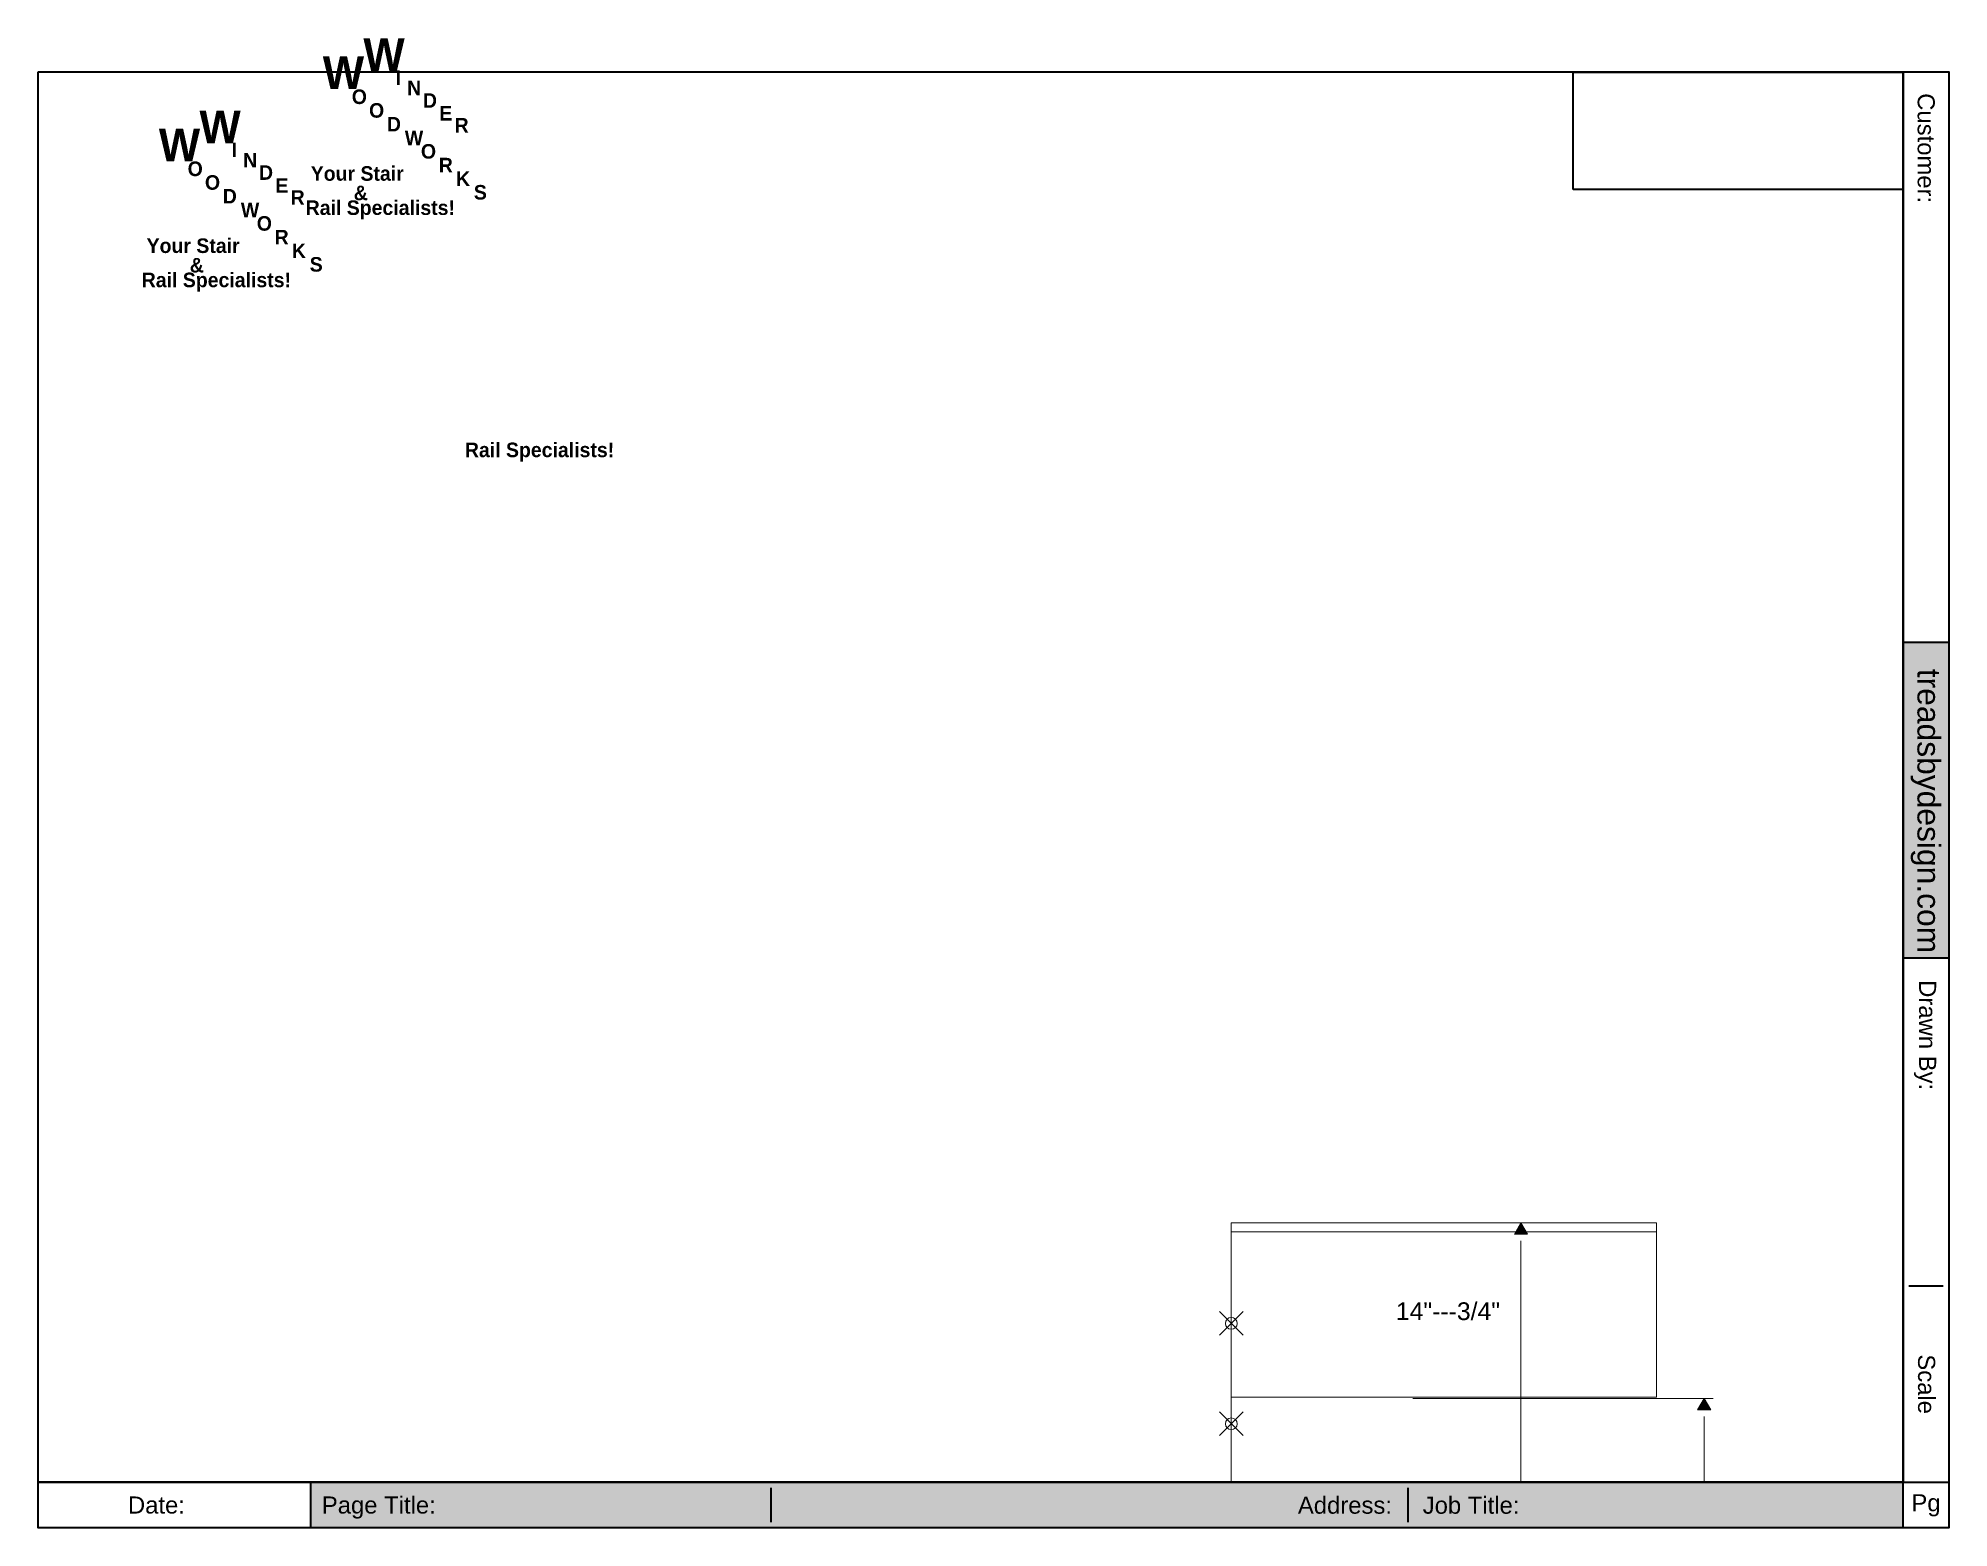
# Paper-space layout 'Landscape Details' of a CAD drawing. Header units: inches. Extents: x 0 to 10.5, y 0.1 to 8.3.
# The model-space entities are those that its viewports show. They can reach past a viewport. Long polylines and large blocks are cut down to what shows.
import ezdxf
from ezdxf.enums import TextEntityAlignment as Align

# ---------------------------------------------------------------- set-up
doc = ezdxf.new("R2010")
doc.units = ezdxf.units.IN
doc.header["$MEASUREMENT"] = 0
doc.header["$PDMODE"] = 35
for name, color, linetype, lineweight in [('Border', 1, 'Continuous', 35), ('Concrete', 40, 'Continuous', 9), ('Dimension', 3, 'Continuous', 9), ('Hole-Framing', 150, 'Continuous', 18), ('Kick', 4, 'Continuous', 9), ('Plywood', 6, 'Continuous', 18), ('Stringer', 7, 'Continuous', 13), ('Stringer Template', 3, 'Continuous', 9), ('Text', 40, 'Continuous', 9)]:
    doc.layers.add(name, color=color, linetype=linetype, lineweight=lineweight)
doc.styles.add('3-32 Text', font='arial.ttf', dxfattribs={"height": 0.09375})
doc.styles.add('Dimension and Text', font='arial.ttf', dxfattribs={"height": 0.078125})
doc.styles.add('Plot Info', font='arial.ttf', dxfattribs={"height": 0.09375})
doc.dimstyles.new('Jerrod Dimension', dxfattribs={"dimscale": 0, "dimtxt": 0.078125, "dimasz": 0.0625, "dimexe": 0.03125, "dimexo": 0.03125, "dimgap": 0.046875, "dimtad": 1, "dimtih": 1, "dimtoh": 1, "dimdec": 4, "dimzin": 1, "dimdsep": 46, "dimlunit": 5, "dimtxsty": 'Dimension and Text', "dimblk": 'arrow', "dimcen": 2.421875, "dimclrd": 3, "dimclre": 3, "dimclrt": 3, "dimadec": 1, "dimazin": 0, "dimtfac": 1, "dimtdec": 4, "dimtmove": 2, "dimatfit": 3, "dimldrblk": 'arrow', "dimfxl": 1, "dimtfillclr": 256, "dimfrac": 2, "dimlwd": -1, "dimlwe": -1, "dimarcsym": 2})
picture_1 = doc.add_image_def('image1.png', size_in_pixel=(402, 143))

# ---------------------------------------------------------------- blocks, each defined once
blk = doc.blocks.new('Landscape Details')
at = {"layer": 'Concrete', "style": 'Plot Info'}
blk.add_attdef('#-OF-STAIRS', text='', height=0.0938, dxfattribs=at).set_placement((0.65, 0.125), align=Align.MIDDLE_CENTER)
at = {"layer": 'Stringer', "color": 7, "true_color": 0xffffff, "style": 'Plot Info'}
for tag, p in [('#-OF-SUB-LANDINGS', (1.559, 0.078)), ('#-OF-WINDERS', (7.609, 0.078))]:
    blk.add_attdef(tag, p, '', height=0.0938, dxfattribs=at)
blk.add_attdef('#-OF-LARGE-LANDINGS', text='', height=0.0938, dxfattribs=at).set_placement((7.44, 0.171), align=Align.TOP_RIGHT)
blk = doc.blocks.new('arrow')
at = {"layer": 'Dimension'}
blk.add_hatch(color=0, dxfattribs=at).paths.add_polyline_path([(0, 0), (-0.64, 0.37), (-0.64, -0.37)])
at = {"layer": 'Dimension', "color": 0}
for p, q in [((-0.64, -0.37), (-0.64, 0.37)), ((0, 0), (-0.64, 0.37)), ((-0.64, -0.37), (0, 0))]:
    blk.add_line(p, q, dxfattribs=at)
blk = doc.blocks.new('*D550')
at = {"layer": 'Defpoints', "color": 0, "transparency": 16777216}
for p in [(-18074.24, 1252.32), (-18056.24, 1184.32), (-18049.71, 1184.32)]:
    blk.add_point(p, dxfattribs=at)
at = {"layer": 'Hole-Framing', "color": 3, "transparency": 16777216}
for p, q in [((-18073.49, 1252.32), (-18048.96, 1252.32)), ((-18049.71, 1250.82), (-18049.71, 1220.4)), ((-18049.71, 1185.82), (-18049.71, 1216.24)), ((-18055.49, 1184.32), (-18048.96, 1184.32))]:
    blk.add_line(p, q, dxfattribs=at)
at = {"layer": 'Hole-Framing', "color": 3, "transparency": 16777216, "xscale": 1.5, "yscale": 1.5, "zscale": 1.5}
for p, rotation in [((-18049.71, 1252.32), 90), ((-18049.71, 1184.32), 270)]:
    blk.add_blockref('arrow', p, dxfattribs=dict(at, rotation=rotation))
at = {"layer": 'Hole-Framing', "color": 3, "transparency": 16777216, "insert": (-18049.71, 1218.32), "char_height": 1.875, "attachment_point": 5, "style": 'Dimension and Text'}
blk.add_mtext('68"', dxfattribs=at)
blk = doc.blocks.new('*D552')
at = {"layer": 'Defpoints', "color": 0, "transparency": 16777216}
for p in [(-18059.61, 1237.45), (-18034.2, 1237.45), (-18059.61, 1116.32)]:
    blk.add_point(p, dxfattribs=at)
at = {"layer": 'Hole-Framing', "color": 3, "transparency": 16777216}
for p, q in [((-18058.86, 1237.45), (-18033.45, 1237.45)), ((-18034.2, 1235.95), (-18034.2, 1178.98)), ((-18034.2, 1117.82), (-18034.2, 1174.79)), ((-18058.86, 1116.32), (-18033.45, 1116.32))]:
    blk.add_line(p, q, dxfattribs=at)
at = {"layer": 'Hole-Framing', "color": 3, "transparency": 16777216, "xscale": 1.5, "yscale": 1.5, "zscale": 1.5}
for p, rotation in [((-18034.2, 1237.45), 90), ((-18034.2, 1116.32), 270)]:
    blk.add_blockref('arrow', p, dxfattribs=dict(at, rotation=rotation))
at = {"layer": 'Hole-Framing', "color": 3, "transparency": 16777216, "insert": (-18034.2, 1176.88), "char_height": 1.875, "attachment_point": 5, "style": 'Dimension and Text'}
blk.add_mtext('121 1/8"', dxfattribs=at)
blk = doc.blocks.new('14- Floor')
at = {"layer": 'Hole-Framing'}
blk.add_lwpolyline([(0, -0.75), (36, -0.75), (36, -14.75), (0, -14.75)], close=True, dxfattribs=at)
at = {"layer": 'Plywood'}
blk.add_lwpolyline([(0, -0.75), (36, -0.75), (36, 0), (0, 0)], close=True, dxfattribs=at)
at = {"layer": 'Hole-Framing', "insert": (0.18, -6.72), "char_height": 1.5, "attachment_point": 1, "style": 'Dimension and Text'}
blk.add_mtext_dynamic_manual_height_columns('\\pi13.75068;14"---3/4"', width=36, gutter_width=7.5, heights=[4.47], dxfattribs=at)

msp = doc.modelspace()

# ---------------------------------------------------------------- linework, layer by layer
at = {"layer": 'Hole-Framing'}
msp.add_line((-18074.2351, 1116.32024), (-18074.2351, 1252.32024), dxfattribs=at)
for p in [(-18074.2351, 1243.82024), (-18074.2351, 1235.32024)]:
    msp.add_point(p, dxfattribs=at)

# ---------------------------------------------------------------- block references
msp.add_blockref('14- Floor', (-18074.2351, 1252.32024), dxfattribs=at)

# ---------------------------------------------------------------- dimensions: what is measured, and where the dimension line sits
for base, p1, p2, picture, middle in [((-18049.70978, 1184.32024), (-18074.2351, 1252.32024), (-18056.2351, 1184.32024), '*D550', (-18049.70978, 1218.32024)), ((-18034.20372, 1237.44524), (-18059.60807, 1116.32024), (-18059.60807, 1237.44524), '*D552', (-18034.20372, 1176.88274))]:
    dim = msp.add_linear_dim(base=base, p1=p1, p2=p2, angle=90, dimstyle='Jerrod Dimension', override={"dimpost": '"'}, dxfattribs=at)
    dim.commit()
    dim.dimension.update_dxf_attribs({"geometry": picture, "text_midpoint": middle})

psp = doc.layouts.new('Landscape Details')

# ---------------------------------------------------------------- hatches: boundary and pattern name
at = {"layer": 'Hole-Framing', "true_color": 0x000000}
for points in [[(10.546, 4.953), (10.296, 4.953), (10.296, 3.218), (10.546, 3.218)], [(10.296, 0.336), (1.543, 0.336), (1.543, 0.086), (10.296, 0.086)]]:
    psp.add_hatch(color=18, dxfattribs=at).paths.add_polyline_path(points)

# ---------------------------------------------------------------- linework, layer by layer
at = {"layer": 'Border'}
for p, q in [((10.296, 0.086), (10.296, 8.086)), ((10.296, 4.953), (10.546, 4.953)), ((10.296, 3.218), (10.546, 3.218)), ((10.515, 1.414), (10.327, 1.414)), ((0.046, 0.336), (10.546, 0.336)), ((1.543, 0.336), (1.543, 0.086))]:
    psp.add_line(p, q, dxfattribs=at)
at = {"layer": 'Border', "color": 7, "true_color": 0xffffff}
for p, q in [((4.073, 0.305), (4.073, 0.117)), ((7.573, 0.305), (7.573, 0.117))]:
    psp.add_line(p, q, dxfattribs=at)
at = {"layer": 'Border'}
for points in [[(0.046, 8.086), (10.296, 8.086), (10.296, 0.336), (0.046, 0.336)], [(0.046, 8.086), (10.546, 8.086), (10.546, 0.086), (0.046, 0.086)]]:
    psp.add_lwpolyline(points, close=True, dxfattribs=at)

# ---------------------------------------------------------------- block references
at = {"layer": 'Kick'}
ref = psp.add_blockref('Landscape Details', (0.046, 0.086), dxfattribs=at)
ref.add_attrib('DATE', 'Date:', dxfattribs={"layer": 'Text', "height": 0.0938, "style": 'Plot Info'}).set_placement((0.696, 0.211), align=Align.MIDDLE_CENTER)
ref.add_attrib('PAGE_TITLE', 'Page Title:', (1.605, 0.164), dxfattribs={"layer": 'Stringer', "color": 7, "true_color": 0xffffff, "height": 0.09375, "style": 'Plot Info'})
ref.add_attrib('ADDRESS', 'Address:', dxfattribs={"layer": 'Stringer', "color": 7, "true_color": 0xffffff, "height": 0.0938, "style": 'Plot Info'}).set_placement((7.486, 0.257), align=Align.TOP_RIGHT)
ref.add_attrib('JOB_TITLE', 'Job Title:', (7.655, 0.163), dxfattribs={"layer": 'Stringer', "color": 7, "true_color": 0xffffff, "height": 0.0938, "style": 'Plot Info'})
ref.add_attrib('CUSTOMER', 'Customer:', dxfattribs={"layer": 'Text', "height": 0.0938, "rotation": 270, "style": 'Plot Info'}).set_placement((10.469, 7.969), align=Align.TOP_LEFT)
ref.add_attrib('DRAWN_BY', 'Drawn By:', (10.383, 3.095), dxfattribs={"layer": 'Text', "height": 0.0938, "rotation": 270, "style": 'Plot Info'})
ref.add_attrib('SCALE', 'Scale', dxfattribs={"layer": 'Text', "height": 0.0938, "rotation": 270, "style": 'Plot Info'}).set_placement((10.426, 0.875), align=Align.MIDDLE)
ref.add_attrib('PG', 'Pg', dxfattribs={"layer": 'Text', "height": 0.0938, "style": 'Plot Info'}).set_placement((10.421, 0.209), align=Align.MIDDLE)

# ---------------------------------------------------------------- texts
at = {"layer": 'Hole-Framing', "color": 7, "true_color": 0xffffff, "style": 'Plot Info'}
psp.add_text('treadsbydesign.com', height=0.125, rotation=270, dxfattribs=at).set_placement((10.374, 4.806))
at = {"layer": 'Stringer', "char_height": 0.08, "attachment_point": 1, "style": '3-32 Text'}
for s, width, insert in [('{\\fStylus BT|b1|i0|c0|p34;    Your Stair\\P    }', 201.73992, (1.425, 7.568)), ('{\\fStylus BT|b1|i0|c0|p34;   &    }', 201.73992, (1.691, 7.461)), ('{\\fStylus BT|b1|i0|c0|p34;Rail Specialists!}', 84.46821, (1.516, 7.38)), ('{\\fStylus BT|b1|i0|c0|p34;    Your Stair\\P    }', 201.73992, (0.523, 7.171)), ('{\\fStylus BT|b1|i0|c0|p34;   &    }', 201.73992, (0.79, 7.064)), ('{\\fStylus BT|b1|i0|c0|p34;Rail Specialists!}', 84.46821, (0.615, 6.983)), ('{\\fStylus BT|b1|i0|c0|p34;Rail Specialists!}', 84.46821, (2.391, 6.049))]:
    psp.add_mtext_dynamic_manual_height_columns(s, width=width, gutter_width=10, heights=[0], dxfattribs=dict(at, insert=insert))
at = {"layer": 'Stringer Template', "style": '3-32 Text'}
for s, insert, char_height, attachment_point in [('{\\fSuperFrench|b1|i0|c2|p2;W}', (1.833, 8.271), 0.18, 1), ('{\\fSuperFrench|b1|i0|c2|p2;W}', (1.61, 8.172), 0.18, 1), ('{\\fSuperFrench|b1|i0|c2|p2;I}', (2.025, 8.055), 0.08, 5), ('{\\fSuperFrench|b1|i0|c2|p2;O}', (1.811, 7.949), 0.08, 5), ('{\\fSuperFrench|b1|i0|c2|p2;N}', (2.112, 7.998), 0.08, 5), ('{\\fSuperFrench|b1|i0|c2|p2;O}', (1.906, 7.874), 0.08, 5), ('{\\fSuperFrench|b1|i0|c2|p2;D}', (2.199, 7.929), 0.08, 5), ('{\\fSuperFrench|b1|i0|c2|p2;E}', (2.286, 7.859), 0.08, 5), ('{\\fSuperFrench|b1|i0|c2|p2;W}', (0.709, 7.775), 0.18, 1), ('{\\fSuperFrench|b1|i0|c2|p2;W}', (0.932, 7.874), 0.18, 1), ('{\\fSuperFrench|b1|i0|c2|p2;D}', (2.001, 7.799), 0.08, 5), ('{\\fSuperFrench|b1|i0|c2|p2;R}', (2.373, 7.793), 0.08, 5), ('{\\fSuperFrench|b1|i0|c2|p2;I}', (1.124, 7.658), 0.08, 5), ('{\\fSuperFrench|b1|i0|c2|p2;W}', (2.061, 7.763), 0.08, 1), ('{\\fSuperFrench|b1|i0|c2|p2;O}', (2.191, 7.649), 0.08, 5), ('{\\fSuperFrench|b1|i0|c2|p2;O}', (0.909, 7.553), 0.08, 5), ('{\\fSuperFrench|b1|i0|c2|p2;N}', (1.211, 7.601), 0.08, 5), ('{\\fSuperFrench|b1|i0|c2|p2;D}', (1.298, 7.533), 0.08, 5), ('{\\fSuperFrench|b1|i0|c2|p2;R}', (2.286, 7.574), 0.08, 5), ('{\\fSuperFrench|b1|i0|c2|p2;O}', (1.004, 7.478), 0.08, 5), ('{\\fSuperFrench|b1|i0|c2|p2;E}', (1.385, 7.462), 0.08, 5), ('{\\fSuperFrench|b1|i0|c2|p2;K}', (2.381, 7.499), 0.08, 5), ('{\\fSuperFrench|b1|i0|c2|p2;S}', (2.476, 7.424), 0.08, 5), ('{\\fSuperFrench|b1|i0|c2|p2;D}', (1.099, 7.403), 0.08, 5), ('{\\fSuperFrench|b1|i0|c2|p2;W}', (1.16, 7.367), 0.08, 1), ('{\\fSuperFrench|b1|i0|c2|p2;R}', (1.472, 7.396), 0.08, 5), ('{\\fSuperFrench|b1|i0|c2|p2;O}', (1.289, 7.253), 0.08, 5), ('{\\fSuperFrench|b1|i0|c2|p2;R}', (1.384, 7.178), 0.08, 5), ('{\\fSuperFrench|b1|i0|c2|p2;K}', (1.479, 7.103), 0.08, 5), ('{\\fSuperFrench|b1|i0|c2|p2;S}', (1.574, 7.028), 0.08, 5)]:
    psp.add_mtext_dynamic_manual_height_columns(s, width=46.54479, gutter_width=10, heights=[0], dxfattribs=dict(at, insert=insert, char_height=char_height, attachment_point=attachment_point))

# ---------------------------------------------------------------- pictures from other files: only their frames are drawn
at = {"layer": 'Border'}
image = psp.add_image(picture_1, insert=(8.482, 7.44), size_in_units=(1.814, 0.645), dxfattribs=at)
image.dxf.flags = 7

# ---------------------------------------------------------------- viewports
at = {"layer": 'Kick', "view_target_point": (72.21067, 81.43572)}
vp = psp.add_viewport(center=(5.171, 4.211), size=(10.25, 7.75), view_center_point=(-18168.50478, 1208.62796), view_height=119.3844942, dxfattribs=at)
vp.dxf.flags = 0x10000  # cut along an outline
vp.dxf.clipping_boundary_handle = psp.add_lwpolyline([(0.046, 8.086), (10.296, 8.086), (10.296, 0.336), (0.046, 0.336)], format="xyb", close=True, dxfattribs={"invisible": 1}).dxf.handle

doc.saveas('drawing.dxf')
